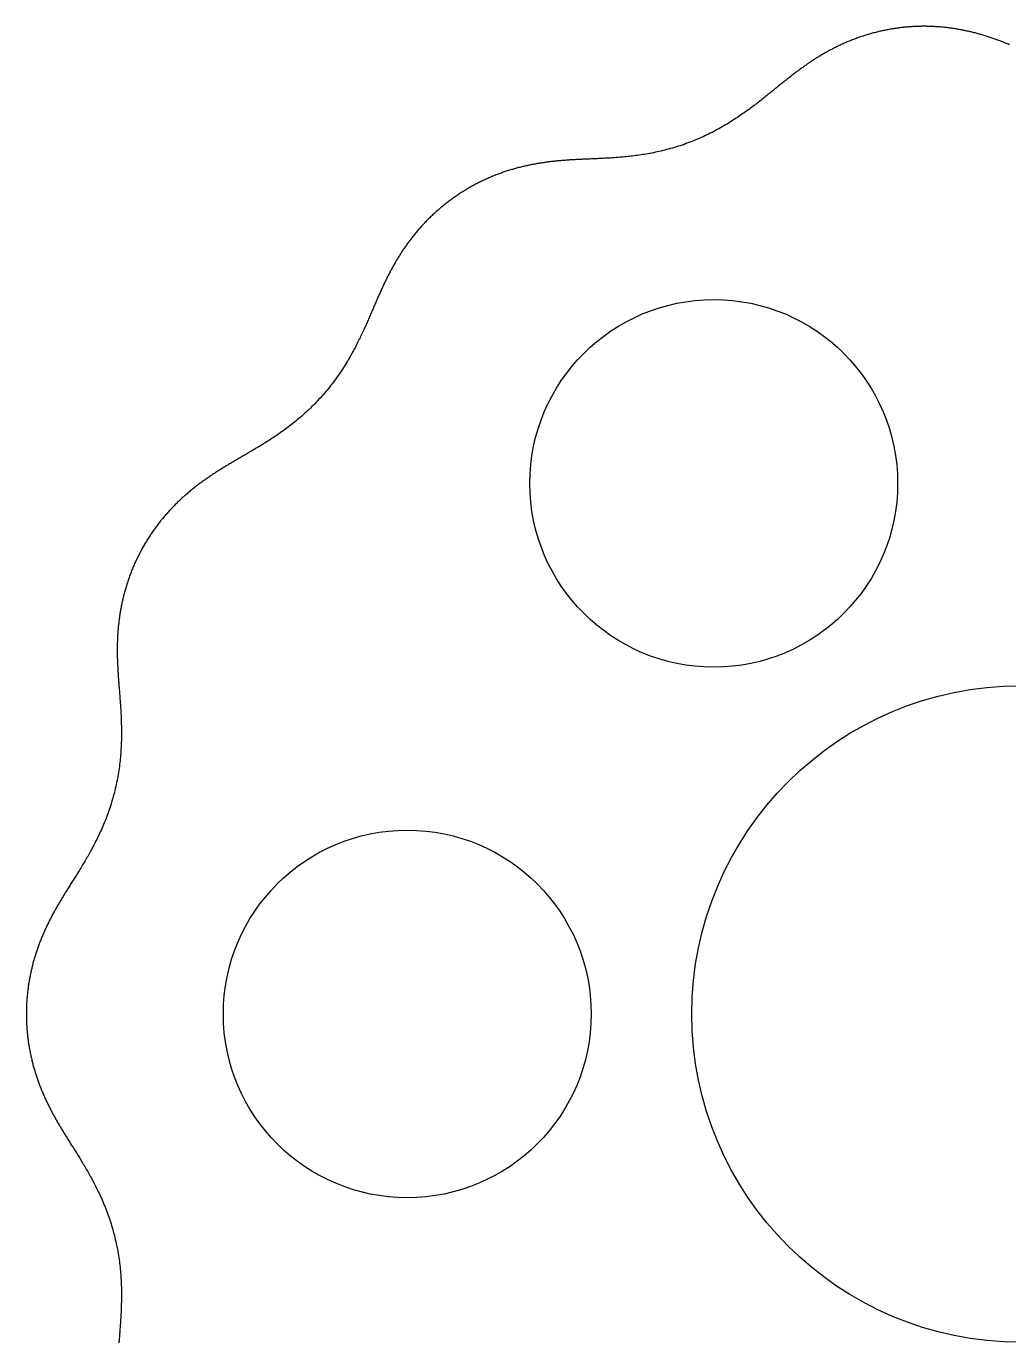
# Model space of a CAD drawing. Header units: millimetres. Extents: x -22 to 22.9, y -22.6 to 22.6.
# Drawn here: x -22 to 0.44, y -7.51 to 22.57 of the extents above; entities that cross this region are included whole.
import ezdxf

# ---------------------------------------------------------------- set-up
doc = ezdxf.new("R2010")
doc.units = ezdxf.units.MM
doc.layers.add('Cycloid', color=1, linetype='Continuous')
doc.layers.add('Eccentric', color=5, linetype='Continuous')

msp = doc.modelspace()

# ---------------------------------------------------------------- linework, layer by layer
at = {"layer": 'Cycloid'}
msp.add_lwpolyline([(0.452, 22.147), (0.43, 22.156), (0.409, 22.165), (0.387, 22.174), (0.365, 22.183), (0.343, 22.192), (0.321, 22.2), (0.3, 22.209), (0.278, 22.218), (0.256, 22.226), (0.234, 22.234), (0.212, 22.243), (0.19, 22.251), (0.168, 22.259), (0.146, 22.267), (0.124, 22.275), (0.102, 22.283), (0.08, 22.29), (0.058, 22.298), (0.035, 22.306), (0.013, 22.313), (-0.009, 22.321), (-0.032, 22.328), (-0.054, 22.335), (-0.077, 22.342), (-0.099, 22.349), (-0.122, 22.356), (-0.145, 22.363), (-0.167, 22.37), (-0.19, 22.377), (-0.213, 22.383), (-0.236, 22.39), (-0.259, 22.396), (-0.282, 22.403), (-0.305, 22.409), (-0.329, 22.415), (-0.352, 22.421), (-0.375, 22.427), (-0.399, 22.433), (-0.422, 22.438), (-0.446, 22.444), (-0.469, 22.449), (-0.493, 22.455), (-0.517, 22.46), (-0.541, 22.465), (-0.565, 22.47), (-0.589, 22.475), (-0.613, 22.48), (-0.637, 22.485), (-0.661, 22.489), (-0.685, 22.494), (-0.71, 22.498), (-0.734, 22.502), (-0.759, 22.506), (-0.783, 22.51), (-0.808, 22.514), (-0.833, 22.518), (-0.857, 22.522), (-0.882, 22.525), (-0.907, 22.528), (-0.932, 22.532), (-0.957, 22.535), (-0.982, 22.538), (-1.007, 22.54), (-1.032, 22.543), (-1.057, 22.546), (-1.083, 22.548), (-1.108, 22.55), (-1.133, 22.552), (-1.159, 22.554), (-1.184, 22.556), (-1.21, 22.558), (-1.235, 22.559), (-1.261, 22.561), (-1.287, 22.562), (-1.312, 22.563), (-1.338, 22.564), (-1.364, 22.565), (-1.389, 22.566), (-1.415, 22.566), (-1.441, 22.567), (-1.467, 22.567), (-1.493, 22.567), (-1.519, 22.567), (-1.545, 22.567), (-1.571, 22.566), (-1.597, 22.566), (-1.623, 22.565), (-1.649, 22.565), (-1.675, 22.564), (-1.701, 22.562), (-1.727, 22.561), (-1.753, 22.56), (-1.779, 22.558), (-1.805, 22.556), (-1.831, 22.555), (-1.857, 22.553), (-1.883, 22.55), (-1.909, 22.548), (-1.935, 22.546), (-1.961, 22.543), (-1.987, 22.54), (-2.013, 22.537), (-2.039, 22.534), (-2.065, 22.531), (-2.091, 22.527), (-2.117, 22.524), (-2.143, 22.52), (-2.169, 22.516), (-2.195, 22.512), (-2.22, 22.508), (-2.246, 22.504), (-2.272, 22.499), (-2.298, 22.495), (-2.323, 22.49), (-2.349, 22.485), (-2.374, 22.48), (-2.4, 22.475), (-2.425, 22.47), (-2.451, 22.464), (-2.476, 22.459), (-2.502, 22.453), (-2.527, 22.447), (-2.552, 22.441), (-2.577, 22.435), (-2.602, 22.428), (-2.627, 22.422), (-2.652, 22.415), (-2.677, 22.409), (-2.702, 22.402), (-2.727, 22.395), (-2.752, 22.388), (-2.776, 22.38), (-2.801, 22.373), (-2.825, 22.365), (-2.85, 22.358), (-2.874, 22.35), (-2.898, 22.342), (-2.923, 22.334), (-2.947, 22.326), (-2.971, 22.317), (-2.995, 22.309), (-3.019, 22.301), (-3.042, 22.292), (-3.066, 22.283), (-3.09, 22.274), (-3.113, 22.265), (-3.136, 22.256), (-3.16, 22.247), (-3.183, 22.238), (-3.206, 22.228), (-3.229, 22.219), (-3.252, 22.209), (-3.275, 22.199), (-3.298, 22.189), (-3.321, 22.179), (-3.343, 22.169), (-3.366, 22.159), (-3.388, 22.149), (-3.41, 22.139), (-3.433, 22.128), (-3.455, 22.118), (-3.477, 22.107), (-3.499, 22.096), (-3.52, 22.085), (-3.542, 22.074), (-3.564, 22.063), (-3.585, 22.052), (-3.607, 22.041), (-3.628, 22.03), (-3.649, 22.019), (-3.67, 22.007), (-3.692, 21.996), (-3.713, 21.984), (-3.733, 21.972), (-3.754, 21.961), (-3.775, 21.949), (-3.796, 21.937), (-3.816, 21.925), (-3.837, 21.913), (-3.857, 21.901), (-3.877, 21.888), (-3.897, 21.876), (-3.918, 21.864), (-3.938, 21.851), (-3.958, 21.839), (-3.978, 21.826), (-3.997, 21.814), (-4.017, 21.801), (-4.037, 21.788), (-4.056, 21.775), (-4.076, 21.762), (-4.096, 21.749), (-4.115, 21.736), (-4.134, 21.723), (-4.154, 21.71), (-4.173, 21.697), (-4.192, 21.683), (-4.212, 21.67), (-4.231, 21.656), (-4.25, 21.643), (-4.269, 21.629), (-4.288, 21.615), (-4.307, 21.602), (-4.326, 21.588), (-4.345, 21.574), (-4.364, 21.56), (-4.383, 21.546), (-4.402, 21.532), (-4.421, 21.517), (-4.44, 21.503), (-4.459, 21.489), (-4.478, 21.474), (-4.497, 21.459), (-4.516, 21.445), (-4.535, 21.43), (-4.554, 21.415), (-4.573, 21.4), (-4.593, 21.385), (-4.612, 21.37), (-4.631, 21.355), (-4.65, 21.339), (-4.67, 21.324), (-4.689, 21.308), (-4.709, 21.292), (-4.729, 21.277), (-4.749, 21.261), (-4.768, 21.245), (-4.788, 21.228), (-4.809, 21.212), (-4.829, 21.196), (-4.849, 21.179), (-4.87, 21.163), (-4.89, 21.146), (-4.911, 21.129), (-4.932, 21.112), (-4.954, 21.095), (-4.975, 21.077), (-4.997, 21.06), (-5.018, 21.042), (-5.041, 21.024), (-5.063, 21.006), (-5.085, 20.988), (-5.108, 20.97), (-5.131, 20.951), (-5.154, 20.933), (-5.178, 20.914), (-5.202, 20.895), (-5.226, 20.876), (-5.251, 20.857), (-5.275, 20.837), (-5.301, 20.818), (-5.326, 20.798), (-5.352, 20.778), (-5.378, 20.758), (-5.405, 20.738), (-5.432, 20.718), (-5.459, 20.697), (-5.487, 20.677), (-5.516, 20.656), (-5.544, 20.635), (-5.573, 20.614), (-5.603, 20.593), (-5.633, 20.572), (-5.664, 20.551), (-5.695, 20.529), (-5.726, 20.508), (-5.758, 20.486), (-5.791, 20.465), (-5.824, 20.443), (-5.857, 20.422), (-5.891, 20.4), (-5.926, 20.378), (-5.961, 20.356), (-5.997, 20.335), (-6.033, 20.313), (-6.069, 20.292), (-6.106, 20.27), (-6.144, 20.249), (-6.182, 20.228), (-6.22, 20.206), (-6.259, 20.185), (-6.299, 20.165), (-6.339, 20.144), (-6.379, 20.124), (-6.42, 20.103), (-6.461, 20.084), (-6.503, 20.064), (-6.545, 20.045), (-6.587, 20.025), (-6.63, 20.007), (-6.672, 19.988), (-6.716, 19.97), (-6.759, 19.953), (-6.803, 19.935), (-6.846, 19.918), (-6.89, 19.902), (-6.934, 19.886), (-6.979, 19.87), (-7.023, 19.855), (-7.067, 19.84), (-7.111, 19.826), (-7.156, 19.812), (-7.2, 19.798), (-7.244, 19.785), (-7.288, 19.773), (-7.332, 19.761), (-7.376, 19.749), (-7.419, 19.738), (-7.463, 19.727), (-7.506, 19.717), (-7.549, 19.707), (-7.592, 19.698), (-7.634, 19.689), (-7.676, 19.68), (-7.718, 19.672), (-7.759, 19.664), (-7.8, 19.656), (-7.841, 19.649), (-7.882, 19.642), (-7.922, 19.636), (-7.961, 19.63), (-8, 19.624), (-8.039, 19.619), (-8.077, 19.613), (-8.115, 19.608), (-8.153, 19.604), (-8.19, 19.599), (-8.227, 19.595), (-8.263, 19.591), (-8.299, 19.588), (-8.334, 19.584), (-8.369, 19.581), (-8.404, 19.578), (-8.438, 19.575), (-8.472, 19.572), (-8.505, 19.569), (-8.539, 19.567), (-8.571, 19.564), (-8.603, 19.562), (-8.635, 19.56), (-8.667, 19.558), (-8.698, 19.556), (-8.729, 19.554), (-8.759, 19.553), (-8.79, 19.551), (-8.82, 19.55), (-8.849, 19.548), (-8.878, 19.547), (-8.907, 19.545), (-8.936, 19.544), (-8.964, 19.543), (-8.993, 19.541), (-9.02, 19.54), (-9.048, 19.539), (-9.075, 19.538), (-9.103, 19.537), (-9.129, 19.535), (-9.156, 19.534), (-9.183, 19.533), (-9.209, 19.532), (-9.235, 19.531), (-9.261, 19.53), (-9.287, 19.528), (-9.312, 19.527), (-9.338, 19.526), (-9.363, 19.525), (-9.388, 19.524), (-9.413, 19.522), (-9.438, 19.521), (-9.463, 19.52), (-9.487, 19.518), (-9.512, 19.517), (-9.536, 19.516), (-9.561, 19.514), (-9.585, 19.513), (-9.609, 19.511), (-9.633, 19.509), (-9.657, 19.508), (-9.681, 19.506), (-9.704, 19.504), (-9.728, 19.502), (-9.752, 19.5), (-9.775, 19.499), (-9.799, 19.496), (-9.823, 19.494), (-9.846, 19.492), (-9.87, 19.49), (-9.893, 19.488), (-9.916, 19.485), (-9.94, 19.483), (-9.963, 19.48), (-9.986, 19.478), (-10.01, 19.475), (-10.033, 19.472), (-10.056, 19.47), (-10.079, 19.467), (-10.103, 19.464), (-10.126, 19.461), (-10.149, 19.457), (-10.172, 19.454), (-10.196, 19.451), (-10.219, 19.447), (-10.242, 19.444), (-10.265, 19.44), (-10.288, 19.436), (-10.312, 19.433), (-10.335, 19.429), (-10.358, 19.424), (-10.381, 19.42), (-10.405, 19.416), (-10.428, 19.412), (-10.451, 19.407), (-10.475, 19.403), (-10.498, 19.398), (-10.521, 19.393), (-10.545, 19.388), (-10.568, 19.383), (-10.591, 19.378), (-10.615, 19.372), (-10.638, 19.367), (-10.662, 19.361), (-10.685, 19.356), (-10.709, 19.35), (-10.732, 19.344), (-10.756, 19.338), (-10.779, 19.332), (-10.803, 19.325), (-10.826, 19.319), (-10.85, 19.312), (-10.873, 19.306), (-10.897, 19.299), (-10.92, 19.292), (-10.944, 19.285), (-10.967, 19.277), (-10.991, 19.27), (-11.015, 19.262), (-11.038, 19.255), (-11.062, 19.247), (-11.085, 19.239), (-11.109, 19.231), (-11.133, 19.223), (-11.156, 19.214), (-11.18, 19.206), (-11.203, 19.197), (-11.227, 19.188), (-11.25, 19.179), (-11.274, 19.17), (-11.297, 19.161), (-11.321, 19.152), (-11.344, 19.142), (-11.368, 19.132), (-11.391, 19.122), (-11.415, 19.112), (-11.438, 19.102), (-11.462, 19.092), (-11.485, 19.082), (-11.508, 19.071), (-11.532, 19.06), (-11.555, 19.05), (-11.578, 19.039), (-11.601, 19.027), (-11.624, 19.016), (-11.648, 19.005), (-11.671, 18.993), (-11.694, 18.981), (-11.717, 18.97), (-11.74, 18.958), (-11.763, 18.945), (-11.785, 18.933), (-11.808, 18.921), (-11.831, 18.908), (-11.854, 18.895), (-11.876, 18.882), (-11.899, 18.869), (-11.921, 18.856), (-11.944, 18.843), (-11.966, 18.83), (-11.989, 18.816), (-12.011, 18.802), (-12.033, 18.789), (-12.055, 18.775), (-12.077, 18.76), (-12.099, 18.746), (-12.121, 18.732), (-12.143, 18.717), (-12.164, 18.703), (-12.186, 18.688), (-12.207, 18.673), (-12.229, 18.658), (-12.25, 18.643), (-12.272, 18.628), (-12.293, 18.612), (-12.314, 18.597), (-12.335, 18.581), (-12.356, 18.566), (-12.376, 18.55), (-12.397, 18.534), (-12.418, 18.518), (-12.438, 18.502), (-12.458, 18.485), (-12.479, 18.469), (-12.499, 18.452), (-12.519, 18.436), (-12.539, 18.419), (-12.559, 18.402), (-12.578, 18.385), (-12.598, 18.368), (-12.617, 18.351), (-12.637, 18.334), (-12.656, 18.317), (-12.675, 18.299), (-12.694, 18.282), (-12.713, 18.264), (-12.732, 18.246), (-12.75, 18.229), (-12.769, 18.211), (-12.787, 18.193), (-12.805, 18.175), (-12.824, 18.157), (-12.842, 18.139), (-12.86, 18.12), (-12.877, 18.102), (-12.895, 18.084), (-12.912, 18.065), (-12.93, 18.047), (-12.947, 18.028), (-12.964, 18.009), (-12.981, 17.991), (-12.998, 17.972), (-13.015, 17.953), (-13.031, 17.934), (-13.048, 17.915), (-13.064, 17.896), (-13.08, 17.877), (-13.096, 17.858), (-13.112, 17.839), (-13.128, 17.82), (-13.143, 17.8), (-13.159, 17.781), (-13.174, 17.762), (-13.19, 17.742), (-13.205, 17.723), (-13.22, 17.703), (-13.235, 17.684), (-13.249, 17.664), (-13.264, 17.644), (-13.278, 17.625), (-13.293, 17.605), (-13.307, 17.585), (-13.321, 17.565), (-13.335, 17.546), (-13.349, 17.526), (-13.363, 17.506), (-13.376, 17.486), (-13.39, 17.466), (-13.403, 17.446), (-13.417, 17.426), (-13.43, 17.406), (-13.443, 17.386), (-13.456, 17.366), (-13.468, 17.346), (-13.481, 17.326), (-13.494, 17.305), (-13.506, 17.285), (-13.518, 17.265), (-13.531, 17.245), (-13.543, 17.224), (-13.555, 17.204), (-13.567, 17.184), (-13.579, 17.163), (-13.59, 17.143), (-13.602, 17.123), (-13.614, 17.102), (-13.625, 17.082), (-13.636, 17.061), (-13.648, 17.041), (-13.659, 17.02), (-13.67, 16.999), (-13.681, 16.979), (-13.692, 16.958), (-13.703, 16.937), (-13.714, 16.916), (-13.724, 16.896), (-13.735, 16.875), (-13.746, 16.854), (-13.756, 16.833), (-13.767, 16.812), (-13.777, 16.791), (-13.787, 16.77), (-13.798, 16.748), (-13.808, 16.727), (-13.818, 16.706), (-13.829, 16.684), (-13.839, 16.663), (-13.849, 16.641), (-13.859, 16.62), (-13.869, 16.598), (-13.879, 16.576), (-13.889, 16.554), (-13.899, 16.532), (-13.909, 16.51), (-13.919, 16.488), (-13.929, 16.466), (-13.939, 16.443), (-13.949, 16.421), (-13.959, 16.398), (-13.969, 16.375), (-13.979, 16.352), (-13.989, 16.329), (-13.999, 16.306), (-14.009, 16.283), (-14.02, 16.259), (-14.03, 16.235), (-14.04, 16.211), (-14.05, 16.187), (-14.061, 16.163), (-14.071, 16.139), (-14.082, 16.114), (-14.093, 16.089), (-14.103, 16.064), (-14.114, 16.039), (-14.125, 16.014), (-14.136, 15.988), (-14.147, 15.962), (-14.159, 15.936), (-14.17, 15.91), (-14.182, 15.883), (-14.193, 15.856), (-14.205, 15.829), (-14.217, 15.802), (-14.23, 15.774), (-14.242, 15.746), (-14.255, 15.718), (-14.268, 15.689), (-14.281, 15.66), (-14.294, 15.631), (-14.308, 15.602), (-14.321, 15.572), (-14.336, 15.542), (-14.35, 15.512), (-14.365, 15.481), (-14.379, 15.45), (-14.395, 15.419), (-14.41, 15.387), (-14.426, 15.355), (-14.442, 15.323), (-14.459, 15.29), (-14.476, 15.257), (-14.493, 15.224), (-14.511, 15.191), (-14.529, 15.157), (-14.548, 15.123), (-14.567, 15.088), (-14.586, 15.054), (-14.606, 15.019), (-14.626, 14.984), (-14.647, 14.948), (-14.668, 14.913), (-14.69, 14.877), (-14.712, 14.841), (-14.734, 14.805), (-14.757, 14.769), (-14.781, 14.732), (-14.805, 14.696), (-14.83, 14.659), (-14.855, 14.622), (-14.88, 14.585), (-14.906, 14.549), (-14.933, 14.512), (-14.96, 14.475), (-14.987, 14.438), (-15.015, 14.401), (-15.043, 14.365), (-15.072, 14.328), (-15.101, 14.292), (-15.131, 14.256), (-15.161, 14.22), (-15.191, 14.184), (-15.222, 14.149), (-15.253, 14.114), (-15.284, 14.079), (-15.316, 14.044), (-15.348, 14.01), (-15.38, 13.976), (-15.413, 13.943), (-15.445, 13.91), (-15.478, 13.877), (-15.511, 13.845), (-15.544, 13.813), (-15.577, 13.781), (-15.611, 13.75), (-15.644, 13.72), (-15.678, 13.69), (-15.711, 13.661), (-15.744, 13.632), (-15.778, 13.603), (-15.811, 13.575), (-15.845, 13.548), (-15.878, 13.521), (-15.911, 13.494), (-15.944, 13.468), (-15.977, 13.443), (-16.009, 13.418), (-16.042, 13.393), (-16.074, 13.369), (-16.106, 13.346), (-16.138, 13.322), (-16.17, 13.3), (-16.201, 13.277), (-16.233, 13.256), (-16.263, 13.234), (-16.294, 13.213), (-16.325, 13.193), (-16.355, 13.173), (-16.385, 13.153), (-16.414, 13.133), (-16.444, 13.114), (-16.473, 13.096), (-16.502, 13.077), (-16.53, 13.059), (-16.558, 13.042), (-16.586, 13.024), (-16.614, 13.007), (-16.641, 12.99), (-16.669, 12.974), (-16.696, 12.957), (-16.722, 12.941), (-16.748, 12.926), (-16.775, 12.91), (-16.8, 12.895), (-16.826, 12.879), (-16.851, 12.864), (-16.877, 12.85), (-16.901, 12.835), (-16.926, 12.821), (-16.951, 12.806), (-16.975, 12.792), (-16.999, 12.778), (-17.023, 12.764), (-17.046, 12.751), (-17.07, 12.737), (-17.093, 12.724), (-17.116, 12.71), (-17.139, 12.697), (-17.161, 12.684), (-17.184, 12.671), (-17.206, 12.657), (-17.228, 12.645), (-17.25, 12.632), (-17.272, 12.619), (-17.294, 12.606), (-17.316, 12.593), (-17.337, 12.58), (-17.358, 12.568), (-17.38, 12.555), (-17.401, 12.543), (-17.422, 12.53), (-17.443, 12.517), (-17.463, 12.505), (-17.484, 12.492), (-17.505, 12.48), (-17.525, 12.467), (-17.546, 12.454), (-17.566, 12.442), (-17.586, 12.429), (-17.606, 12.416), (-17.626, 12.404), (-17.646, 12.391), (-17.666, 12.378), (-17.686, 12.365), (-17.706, 12.353), (-17.725, 12.34), (-17.745, 12.327), (-17.765, 12.314), (-17.784, 12.301), (-17.804, 12.288), (-17.823, 12.275), (-17.842, 12.261), (-17.862, 12.248), (-17.881, 12.235), (-17.9, 12.221), (-17.919, 12.208), (-17.938, 12.194), (-17.957, 12.181), (-17.977, 12.167), (-17.995, 12.153), (-18.014, 12.139), (-18.033, 12.125), (-18.052, 12.111), (-18.071, 12.097), (-18.09, 12.083), (-18.108, 12.068), (-18.127, 12.054), (-18.146, 12.039), (-18.164, 12.025), (-18.183, 12.01), (-18.202, 11.995), (-18.22, 11.98), (-18.238, 11.965), (-18.257, 11.95), (-18.275, 11.934), (-18.294, 11.919), (-18.312, 11.904), (-18.33, 11.888), (-18.348, 11.872), (-18.366, 11.856), (-18.384, 11.84), (-18.402, 11.824), (-18.42, 11.808), (-18.438, 11.792), (-18.456, 11.775), (-18.474, 11.759), (-18.492, 11.742), (-18.51, 11.725), (-18.527, 11.708), (-18.545, 11.691), (-18.563, 11.674), (-18.58, 11.656), (-18.598, 11.639), (-18.615, 11.621), (-18.632, 11.604), (-18.65, 11.586), (-18.667, 11.568), (-18.684, 11.55), (-18.701, 11.532), (-18.718, 11.513), (-18.735, 11.495), (-18.752, 11.476), (-18.769, 11.458), (-18.786, 11.439), (-18.802, 11.42), (-18.819, 11.401), (-18.835, 11.382), (-18.852, 11.363), (-18.868, 11.343), (-18.884, 11.324), (-18.9, 11.304), (-18.917, 11.284), (-18.933, 11.264), (-18.948, 11.244), (-18.964, 11.224), (-18.98, 11.204), (-18.996, 11.183), (-19.011, 11.163), (-19.027, 11.142), (-19.042, 11.122), (-19.057, 11.101), (-19.072, 11.08), (-19.087, 11.059), (-19.102, 11.038), (-19.117, 11.017), (-19.132, 10.995), (-19.146, 10.974), (-19.161, 10.952), (-19.175, 10.93), (-19.189, 10.909), (-19.203, 10.887), (-19.217, 10.865), (-19.231, 10.843), (-19.245, 10.821), (-19.259, 10.798), (-19.272, 10.776), (-19.286, 10.754), (-19.299, 10.731), (-19.312, 10.709), (-19.325, 10.686), (-19.338, 10.663), (-19.351, 10.64), (-19.363, 10.618), (-19.376, 10.595), (-19.388, 10.571), (-19.4, 10.548), (-19.412, 10.525), (-19.424, 10.502), (-19.436, 10.479), (-19.448, 10.455), (-19.459, 10.432), (-19.471, 10.408), (-19.482, 10.384), (-19.493, 10.361), (-19.504, 10.337), (-19.515, 10.313), (-19.526, 10.29), (-19.536, 10.266), (-19.547, 10.242), (-19.557, 10.218), (-19.567, 10.194), (-19.577, 10.17), (-19.587, 10.146), (-19.596, 10.122), (-19.606, 10.097), (-19.615, 10.073), (-19.624, 10.049), (-19.633, 10.025), (-19.642, 10), (-19.651, 9.976), (-19.66, 9.952), (-19.668, 9.928), (-19.677, 9.903), (-19.685, 9.879), (-19.693, 9.854), (-19.701, 9.83), (-19.708, 9.805), (-19.716, 9.781), (-19.723, 9.757), (-19.731, 9.732), (-19.738, 9.708), (-19.745, 9.683), (-19.752, 9.659), (-19.758, 9.634), (-19.765, 9.61), (-19.771, 9.585), (-19.778, 9.561), (-19.784, 9.536), (-19.79, 9.512), (-19.795, 9.487), (-19.801, 9.463), (-19.807, 9.439), (-19.812, 9.414), (-19.817, 9.39), (-19.822, 9.365), (-19.827, 9.341), (-19.832, 9.317), (-19.837, 9.292), (-19.841, 9.268), (-19.846, 9.244), (-19.85, 9.22), (-19.854, 9.195), (-19.858, 9.171), (-19.862, 9.147), (-19.866, 9.123), (-19.87, 9.099), (-19.873, 9.074), (-19.876, 9.05), (-19.88, 9.026), (-19.883, 9.002), (-19.886, 8.978), (-19.889, 8.954), (-19.891, 8.93), (-19.894, 8.906), (-19.897, 8.883), (-19.899, 8.859), (-19.901, 8.835), (-19.903, 8.811), (-19.905, 8.787), (-19.907, 8.764), (-19.909, 8.74), (-19.911, 8.716), (-19.912, 8.693), (-19.914, 8.669), (-19.915, 8.645), (-19.917, 8.622), (-19.918, 8.598), (-19.919, 8.575), (-19.92, 8.551), (-19.921, 8.528), (-19.921, 8.504), (-19.922, 8.481), (-19.923, 8.457), (-19.923, 8.434), (-19.924, 8.41), (-19.924, 8.387), (-19.924, 8.363), (-19.924, 8.34), (-19.924, 8.316), (-19.924, 8.293), (-19.924, 8.27), (-19.924, 8.246), (-19.924, 8.223), (-19.923, 8.199), (-19.923, 8.176), (-19.922, 8.152), (-19.922, 8.129), (-19.921, 8.105), (-19.92, 8.082), (-19.919, 8.058), (-19.918, 8.034), (-19.918, 8.011), (-19.916, 7.987), (-19.915, 7.963), (-19.914, 7.939), (-19.913, 7.915), (-19.912, 7.891), (-19.91, 7.867), (-19.909, 7.843), (-19.908, 7.819), (-19.906, 7.794), (-19.905, 7.77), (-19.903, 7.745), (-19.901, 7.721), (-19.9, 7.696), (-19.898, 7.671), (-19.896, 7.646), (-19.894, 7.621), (-19.892, 7.595), (-19.891, 7.57), (-19.889, 7.544), (-19.887, 7.518), (-19.885, 7.492), (-19.883, 7.466), (-19.881, 7.44), (-19.879, 7.413), (-19.876, 7.387), (-19.874, 7.36), (-19.872, 7.332), (-19.87, 7.305), (-19.868, 7.277), (-19.866, 7.249), (-19.864, 7.221), (-19.862, 7.192), (-19.859, 7.164), (-19.857, 7.134), (-19.855, 7.105), (-19.853, 7.075), (-19.851, 7.045), (-19.849, 7.015), (-19.847, 6.984), (-19.845, 6.953), (-19.844, 6.922), (-19.842, 6.89), (-19.84, 6.858), (-19.838, 6.825), (-19.837, 6.792), (-19.835, 6.759), (-19.834, 6.725), (-19.833, 6.691), (-19.832, 6.656), (-19.831, 6.621), (-19.83, 6.586), (-19.829, 6.55), (-19.829, 6.514), (-19.828, 6.477), (-19.828, 6.44), (-19.828, 6.402), (-19.828, 6.364), (-19.829, 6.326), (-19.829, 6.287), (-19.83, 6.247), (-19.831, 6.207), (-19.833, 6.167), (-19.835, 6.126), (-19.837, 6.085), (-19.839, 6.044), (-19.842, 6.002), (-19.845, 5.959), (-19.848, 5.917), (-19.852, 5.874), (-19.856, 5.83), (-19.86, 5.787), (-19.865, 5.743), (-19.871, 5.698), (-19.876, 5.654), (-19.882, 5.609), (-19.889, 5.564), (-19.896, 5.519), (-19.903, 5.473), (-19.911, 5.428), (-19.919, 5.382), (-19.928, 5.337), (-19.937, 5.291), (-19.947, 5.245), (-19.957, 5.199), (-19.968, 5.154), (-19.978, 5.108), (-19.99, 5.062), (-20.002, 5.017), (-20.014, 4.972), (-20.026, 4.927), (-20.039, 4.882), (-20.053, 4.837), (-20.066, 4.793), (-20.08, 4.749), (-20.095, 4.705), (-20.109, 4.662), (-20.124, 4.618), (-20.14, 4.576), (-20.155, 4.534), (-20.171, 4.492), (-20.187, 4.45), (-20.203, 4.409), (-20.22, 4.369), (-20.236, 4.329), (-20.253, 4.289), (-20.27, 4.25), (-20.287, 4.211), (-20.304, 4.173), (-20.322, 4.136), (-20.339, 4.098), (-20.356, 4.062), (-20.374, 4.026), (-20.391, 3.99), (-20.409, 3.955), (-20.426, 3.921), (-20.444, 3.887), (-20.461, 3.853), (-20.479, 3.82), (-20.496, 3.787), (-20.514, 3.755), (-20.531, 3.723), (-20.548, 3.692), (-20.565, 3.662), (-20.582, 3.631), (-20.599, 3.601), (-20.616, 3.572), (-20.633, 3.543), (-20.65, 3.514), (-20.667, 3.486), (-20.683, 3.458), (-20.7, 3.431), (-20.716, 3.404), (-20.732, 3.377), (-20.748, 3.35), (-20.764, 3.324), (-20.78, 3.298), (-20.795, 3.273), (-20.811, 3.248), (-20.826, 3.223), (-20.842, 3.198), (-20.857, 3.174), (-20.872, 3.15), (-20.887, 3.126), (-20.902, 3.102), (-20.917, 3.079), (-20.931, 3.055), (-20.946, 3.032), (-20.96, 3.01), (-20.974, 2.987), (-20.988, 2.964), (-21.002, 2.942), (-21.016, 2.92), (-21.03, 2.898), (-21.044, 2.876), (-21.057, 2.854), (-21.071, 2.833), (-21.084, 2.811), (-21.097, 2.79), (-21.11, 2.769), (-21.124, 2.747), (-21.136, 2.726), (-21.149, 2.705), (-21.162, 2.684), (-21.175, 2.663), (-21.187, 2.643), (-21.2, 2.622), (-21.212, 2.601), (-21.225, 2.58), (-21.237, 2.56), (-21.249, 2.539), (-21.261, 2.519), (-21.273, 2.498), (-21.285, 2.477), (-21.297, 2.457), (-21.309, 2.436), (-21.32, 2.416), (-21.332, 2.395), (-21.343, 2.375), (-21.355, 2.354), (-21.366, 2.334), (-21.377, 2.313), (-21.389, 2.292), (-21.4, 2.272), (-21.411, 2.251), (-21.422, 2.23), (-21.433, 2.21), (-21.443, 2.189), (-21.454, 2.168), (-21.465, 2.147), (-21.475, 2.126), (-21.486, 2.105), (-21.496, 2.084), (-21.507, 2.063), (-21.517, 2.042), (-21.527, 2.021), (-21.537, 1.999), (-21.547, 1.978), (-21.557, 1.957), (-21.567, 1.935), (-21.577, 1.914), (-21.587, 1.892), (-21.596, 1.871), (-21.606, 1.849), (-21.615, 1.827), (-21.625, 1.805), (-21.634, 1.783), (-21.643, 1.761), (-21.652, 1.739), (-21.661, 1.717), (-21.67, 1.695), (-21.679, 1.672), (-21.688, 1.65), (-21.696, 1.627), (-21.705, 1.605), (-21.713, 1.582), (-21.722, 1.559), (-21.73, 1.536), (-21.738, 1.513), (-21.746, 1.49), (-21.754, 1.467), (-21.762, 1.444), (-21.77, 1.421), (-21.777, 1.397), (-21.785, 1.374), (-21.792, 1.35), (-21.8, 1.327), (-21.807, 1.303), (-21.814, 1.279), (-21.821, 1.256), (-21.828, 1.232), (-21.834, 1.208), (-21.841, 1.184), (-21.848, 1.159), (-21.854, 1.135), (-21.86, 1.111), (-21.866, 1.086), (-21.872, 1.062), (-21.878, 1.037), (-21.884, 1.013), (-21.89, 0.988), (-21.895, 0.963), (-21.901, 0.939), (-21.906, 0.914), (-21.911, 0.889), (-21.916, 0.864), (-21.921, 0.839), (-21.925, 0.814), (-21.93, 0.788), (-21.934, 0.763), (-21.939, 0.738), (-21.943, 0.712), (-21.947, 0.687), (-21.951, 0.661), (-21.955, 0.636), (-21.958, 0.61), (-21.962, 0.585), (-21.965, 0.559), (-21.968, 0.533), (-21.971, 0.508), (-21.974, 0.482), (-21.977, 0.456), (-21.979, 0.43), (-21.982, 0.404), (-21.984, 0.378), (-21.986, 0.352), (-21.988, 0.326), (-21.99, 0.3), (-21.992, 0.274), (-21.993, 0.248), (-21.994, 0.222), (-21.996, 0.196), (-21.997, 0.17), (-21.998, 0.144), (-21.998, 0.118), (-21.999, 0.092), (-22, 0.065), (-22, 0.039), (-22, 0.013), (-22, -0.013), (-22, -0.039), (-22, -0.065), (-21.999, -0.092), (-21.998, -0.118), (-21.998, -0.144), (-21.997, -0.17), (-21.996, -0.196), (-21.994, -0.222), (-21.993, -0.248), (-21.992, -0.274), (-21.99, -0.3), (-21.988, -0.326), (-21.986, -0.352), (-21.984, -0.378), (-21.982, -0.404), (-21.979, -0.43), (-21.977, -0.456), (-21.974, -0.482), (-21.971, -0.508), (-21.968, -0.533), (-21.965, -0.559), (-21.962, -0.585), (-21.958, -0.61), (-21.955, -0.636), (-21.951, -0.661), (-21.947, -0.687), (-21.943, -0.712), (-21.939, -0.738), (-21.934, -0.763), (-21.93, -0.788), (-21.925, -0.814), (-21.921, -0.839), (-21.916, -0.864), (-21.911, -0.889), (-21.906, -0.914), (-21.901, -0.939), (-21.895, -0.963), (-21.89, -0.988), (-21.884, -1.013), (-21.878, -1.037), (-21.872, -1.062), (-21.866, -1.086), (-21.86, -1.111), (-21.854, -1.135), (-21.848, -1.159), (-21.841, -1.184), (-21.834, -1.208), (-21.828, -1.232), (-21.821, -1.256), (-21.814, -1.279), (-21.807, -1.303), (-21.8, -1.327), (-21.792, -1.35), (-21.785, -1.374), (-21.777, -1.397), (-21.77, -1.421), (-21.762, -1.444), (-21.754, -1.467), (-21.746, -1.49), (-21.738, -1.513), (-21.73, -1.536), (-21.722, -1.559), (-21.713, -1.582), (-21.705, -1.605), (-21.696, -1.627), (-21.688, -1.65), (-21.679, -1.672), (-21.67, -1.695), (-21.661, -1.717), (-21.652, -1.739), (-21.643, -1.761), (-21.634, -1.783), (-21.625, -1.805), (-21.615, -1.827), (-21.606, -1.849), (-21.596, -1.871), (-21.587, -1.892), (-21.577, -1.914), (-21.567, -1.935), (-21.557, -1.957), (-21.547, -1.978), (-21.537, -1.999), (-21.527, -2.021), (-21.517, -2.042), (-21.507, -2.063), (-21.496, -2.084), (-21.486, -2.105), (-21.475, -2.126), (-21.465, -2.147), (-21.454, -2.168), (-21.443, -2.189), (-21.433, -2.21), (-21.422, -2.23), (-21.411, -2.251), (-21.4, -2.272), (-21.389, -2.292), (-21.377, -2.313), (-21.366, -2.334), (-21.355, -2.354), (-21.343, -2.375), (-21.332, -2.395), (-21.32, -2.416), (-21.309, -2.436), (-21.297, -2.457), (-21.285, -2.477), (-21.273, -2.498), (-21.261, -2.519), (-21.249, -2.539), (-21.237, -2.56), (-21.225, -2.58), (-21.212, -2.601), (-21.2, -2.622), (-21.187, -2.643), (-21.175, -2.663), (-21.162, -2.684), (-21.149, -2.705), (-21.136, -2.726), (-21.124, -2.747), (-21.11, -2.769), (-21.097, -2.79), (-21.084, -2.811), (-21.071, -2.833), (-21.057, -2.854), (-21.044, -2.876), (-21.03, -2.898), (-21.016, -2.92), (-21.002, -2.942), (-20.988, -2.964), (-20.974, -2.987), (-20.96, -3.01), (-20.946, -3.032), (-20.931, -3.055), (-20.917, -3.079), (-20.902, -3.102), (-20.887, -3.126), (-20.872, -3.15), (-20.857, -3.174), (-20.842, -3.198), (-20.826, -3.223), (-20.811, -3.248), (-20.795, -3.273), (-20.78, -3.298), (-20.764, -3.324), (-20.748, -3.35), (-20.732, -3.377), (-20.716, -3.404), (-20.7, -3.431), (-20.683, -3.458), (-20.667, -3.486), (-20.65, -3.514), (-20.633, -3.543), (-20.616, -3.572), (-20.599, -3.601), (-20.582, -3.631), (-20.565, -3.662), (-20.548, -3.692), (-20.531, -3.723), (-20.514, -3.755), (-20.496, -3.787), (-20.479, -3.82), (-20.461, -3.853), (-20.444, -3.887), (-20.426, -3.921), (-20.409, -3.955), (-20.391, -3.99), (-20.374, -4.026), (-20.356, -4.062), (-20.339, -4.098), (-20.322, -4.136), (-20.304, -4.173), (-20.287, -4.211), (-20.27, -4.25), (-20.253, -4.289), (-20.236, -4.329), (-20.22, -4.369), (-20.203, -4.409), (-20.187, -4.45), (-20.171, -4.492), (-20.155, -4.534), (-20.14, -4.576), (-20.124, -4.618), (-20.109, -4.662), (-20.095, -4.705), (-20.08, -4.749), (-20.066, -4.793), (-20.053, -4.837), (-20.039, -4.882), (-20.026, -4.927), (-20.014, -4.972), (-20.002, -5.017), (-19.99, -5.062), (-19.978, -5.108), (-19.968, -5.154), (-19.957, -5.199), (-19.947, -5.245), (-19.937, -5.291), (-19.928, -5.337), (-19.919, -5.382), (-19.911, -5.428), (-19.903, -5.473), (-19.896, -5.519), (-19.889, -5.564), (-19.882, -5.609), (-19.876, -5.654), (-19.871, -5.698), (-19.865, -5.743), (-19.86, -5.787), (-19.856, -5.83), (-19.852, -5.874), (-19.848, -5.917), (-19.845, -5.959), (-19.842, -6.002), (-19.839, -6.044), (-19.837, -6.085), (-19.835, -6.126), (-19.833, -6.167), (-19.831, -6.207), (-19.83, -6.247), (-19.829, -6.287), (-19.829, -6.326), (-19.828, -6.364), (-19.828, -6.402), (-19.828, -6.44), (-19.828, -6.477), (-19.829, -6.514), (-19.829, -6.55), (-19.83, -6.586), (-19.831, -6.621), (-19.832, -6.656), (-19.833, -6.691), (-19.834, -6.725), (-19.835, -6.759), (-19.837, -6.792), (-19.838, -6.825), (-19.84, -6.858), (-19.842, -6.89), (-19.844, -6.922), (-19.845, -6.953), (-19.847, -6.984), (-19.849, -7.015), (-19.851, -7.045), (-19.853, -7.075), (-19.855, -7.105), (-19.857, -7.134), (-19.859, -7.164), (-19.862, -7.192), (-19.864, -7.221), (-19.866, -7.249), (-19.868, -7.277), (-19.87, -7.305), (-19.872, -7.332), (-19.874, -7.36), (-19.876, -7.387), (-19.879, -7.413), (-19.881, -7.44), (-19.883, -7.466), (-19.885, -7.492), (-19.887, -7.518)], dxfattribs=at)
for centre in [(-6.3, 12.124), (-13.3, 0)]:
    msp.add_circle(centre, 4.2, dxfattribs=at)
at = {"layer": 'Eccentric'}
msp.add_circle((0.7, 0), 7.5, dxfattribs=at)

doc.saveas('drawing.dxf')
